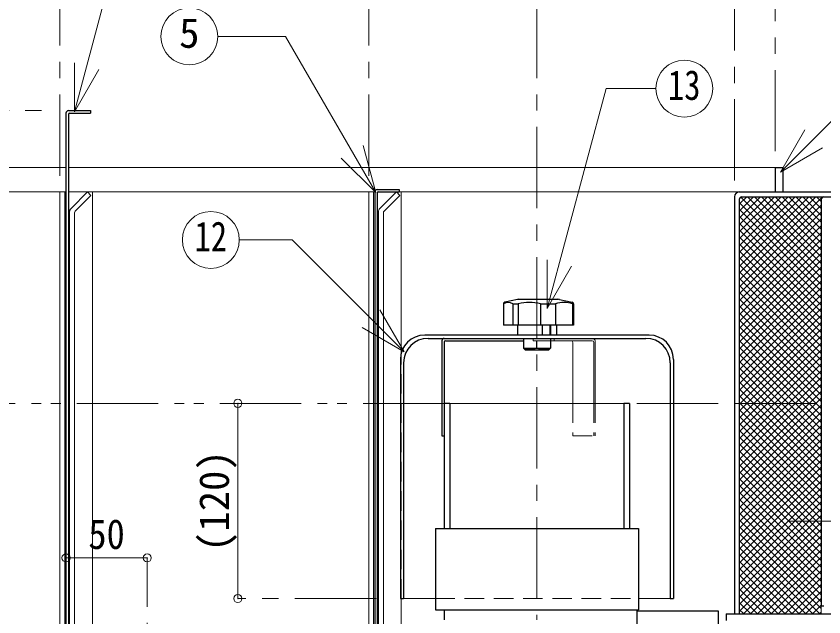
# Model space of a CAD drawing. Units: millimetres at full size, sheet at 1:10; details may follow other scales. Extents: x -2114 to 1936, y -1399 to 1411.
# Drawn here: x -1115.8 to -618.9, y -614.9 to -245.5 of the extents above; entities that cross this region are included whole.
import ezdxf
from ezdxf.enums import TextEntityAlignment as Align

# ---------------------------------------------------------------- set-up
doc = ezdxf.new("R2010")
doc.units = ezdxf.units.MM
doc.header["$LTSCALE"] = 10
doc.header["$PDMODE"] = 32
doc.header["$PDSIZE"] = 5
for name, pattern in [('CHAIN1', [8, 5, -1, 1, -1]), ('DASHED1', [1.8, 1.2, -0.6]), ('DOUBLE_CHAIN1', [8.8, 5, -1, 0.6, -0.6, 0.6, -1])]:
    doc.linetypes.add(name, pattern=pattern)
doc.layers.add('0-0_ﾚｲﾔ1', color=4, linetype='Continuous', lineweight=9)
doc.styles.add('ＭＳ ゴシック', font='')
doc.styles.get('ＭＳ ゴシック').set_extended_font_data('MS Gothic')

msp = doc.modelspace()

# ---------------------------------------------------------------- linework, layer by layer
at = {"layer": '0-0_ﾚｲﾔ1', "linetype": 'CHAIN1'}
for p, q in [((-648.92, -328.64), (-648.92, -3.64)), ((-673.92, -346.64), (-673.92, -53.64)), ((-1088.92, -343.64), (-1088.92, -103.64)), ((-898.92, -343.64), (-898.92, -103.64)), ((-795.42, -153.64), (-795.42, -616.64)), ((-1250.17, -303.64), (-1093.67, -303.64)), ((-673.92, -483.64), (181.08, -483.64)), ((-640.52, -556.14), (-597.32, -556.14)), ((-1035.17, -688.64), (-1035.17, -578.64)), ((-894.42, -603.64), (-979.42, -603.64))]:
    msp.add_line(p, q, dxfattribs=at)
at = {"layer": '0-0_ﾚｲﾔ1', "color": 7, "lineweight": 18}
for p, q in [((-1079.9, -304.29), (-1047.77, -184.37)), ((-645.68, -341.41), (-565.34, -261.07)), ((-1079.9, -304.29), (-1079.9, -274.29)), ((-1079.9, -304.29), (-1064.9, -278.31)), ((-789.16, -425.28), (-752.92, -290.05)), ((-722.28, -290.05), (-752.92, -290.05)), ((-645.68, -341.41), (-630.68, -315.43)), ((-894.64, -354), (-902.4, -325.02)), ((-645.68, -341.41), (-619.7, -326.41)), ((-894.64, -354), (-915.85, -332.78)), ((-1088.92, -353.64), (-1085.92, -353.64)), ((-1088.92, -803.64), (-1088.92, -353.64)), ((-1085.92, -803.64), (-1085.92, -353.64)), ((-1082.04, -363.76), (-1071.92, -353.64)), ((-1079.48, -365.44), (-1069.8, -355.76)), ((-1071.92, -353.64), (-1069.8, -355.76)), ((-898.92, -353.64), (-895.92, -353.64)), ((-898.92, -753.64), (-898.92, -353.64)), ((-895.92, -753.64), (-895.92, -353.64)), ((-892.04, -363.76), (-881.92, -353.64)), ((-889.48, -365.44), (-879.8, -355.76)), ((-881.92, -353.64), (-879.8, -355.76)), ((-1082.92, -365.88), (-1082.92, -703.64)), ((-1079.92, -366.5), (-1079.92, -703.64)), ((-892.92, -365.88), (-892.92, -753.64)), ((-889.92, -366.5), (-889.92, -753.64)), ((-789.16, -425.28), (-789.16, -395.28)), ((-789.16, -425.28), (-774.16, -399.3)), ((-877.05, -452), (-892.05, -426.02)), ((-877.05, -452), (-903.03, -437)), ((-741.92, -483.64), (-848.92, -483.64)), ((-620.52, -608.14), (-620.52, -613.14))]:
    msp.add_line(p, q, dxfattribs=at)
at = {"layer": '0-0_ﾚｲﾔ1', "color": 5, "lineweight": 25}
for p, q in [((-1085.17, -305.14), (-1085.17, -703.64)), ((-1083.67, -303.64), (-1070.17, -303.64)), ((-1083.67, -305.89), (-1083.67, -703.64)), ((-1082.92, -305.14), (-1070.17, -305.14)), ((-1070.17, -303.64), (-1070.17, -305.14)), ((-648.92, -338.64), (-643.92, -338.64)), ((-648.92, -338.64), (-648.92, -353.64)), ((-643.92, -353.64), (-643.92, -338.64)), ((-893.67, -352.14), (-880.17, -352.14)), ((-880.17, -352.14), (-880.17, -353.64)), ((-895.17, -353.64), (-895.17, -753.64)), ((-893.67, -354.39), (-893.67, -753.64)), ((-892.92, -353.64), (-880.17, -353.64)), ((-673.92, -356.64), (-673.92, -613.14)), ((-670.92, -353.64), (-538.92, -353.64)), ((-669.42, -356.64), (-538.92, -356.64)), ((-670.92, -358.14), (-670.92, -613.14)), ((-620.52, -358.24), (-620.52, -608.14)), ((-807.35, -419.73), (-815.26, -421.46)), ((-806.49, -419.64), (-782.48, -419.64)), ((-781.62, -419.73), (-773.71, -421.46)), ((-816.04, -422.44), (-816.04, -435.64)), ((-810.35, -422.44), (-810.35, -435.64)), ((-793.23, -422.44), (-793.23, -435.64)), ((-773.45, -422.44), (-773.45, -435.64)), ((-772.92, -435.64), (-816.04, -435.64)), ((-807.42, -435.64), (-807.42, -441.64)), ((-792.21, -435.64), (-792.21, -441.64)), ((-787.53, -435.64), (-787.53, -441.64)), ((-787.01, -435.64), (-787.01, -441.64)), ((-783.42, -435.64), (-783.42, -441.64)), ((-726.42, -441.64), (-864.42, -441.64)), ((-862.42, -443.64), (-728.42, -443.64)), ((-853.92, -445.14), (-853.92, -503.64)), ((-852.42, -445.89), (-852.42, -560.64)), ((-851.67, -445.14), (-803.67, -445.14)), ((-803.67, -443.64), (-803.67, -449.64)), ((-795.42, -449.64), (-795.42, -445.14)), ((-787.17, -443.64), (-787.17, -449.64)), ((-803.67, -449.64), (-787.17, -449.64)), ((-787.17, -449.64), (-788.17, -450.64)), ((-879.42, -456.64), (-879.42, -603.64)), ((-711.42, -456.64), (-711.42, -603.64)), ((-877.42, -458.64), (-877.42, -603.64)), ((-713.42, -458.64), (-713.42, -603.64)), ((-848.92, -483.64), (-852.42, -483.64)), ((-848.92, -483.64), (-848.92, -560.64)), ((-741.92, -483.64), (-741.92, -560.64)), ((-738.42, -483.64), (-741.92, -483.64)), ((-738.42, -483.64), (-738.42, -560.64)), ((-853.92, -503.64), (-852.42, -503.64)), ((-857.92, -560.64), (-857.92, -610.64)), ((-857.92, -560.64), (-732.92, -560.64)), ((-732.92, -560.64), (-732.92, -610.64)), ((-879.42, -603.64), (-877.42, -603.64)), ((-713.42, -603.64), (-711.42, -603.64)), ((-857.92, -610.64), (-732.92, -610.64)), ((-852.42, -610.64), (-852.42, -616.64)), ((-733.92, -611.14), (-683.92, -611.14)), ((-683.92, -611.14), (-683.92, -736.14)), ((-620.52, -608.14), (-618.92, -608.14)), ((-678.92, -613.14), (-594.92, -613.14)), ((-678.92, -613.14), (-678.92, -617.04))]:
    msp.add_line(p, q, dxfattribs=at)
at = {"layer": '0-0_ﾚｲﾔ1'}
for p, q in [((-1273.67, -338.64), (-1085.17, -338.64)), ((-1083.67, -338.64), (-648.92, -338.64)), ((-1273.67, -353.64), (-1088.92, -353.64)), ((-1085.92, -353.64), (-1085.17, -353.64)), ((-1083.67, -353.64), (-898.92, -353.64)), ((-1068.92, -703.64), (-1068.92, -353.64)), ((-895.92, -353.64), (-895.17, -353.64)), ((-670.92, -353.64), (-880.17, -353.64)), ((-878.92, -452.8), (-878.92, -353.64)), ((-670.92, -407.88), (-619.68, -356.64)), ((-670.92, -403.64), (-623.92, -356.64)), ((-670.92, -399.39), (-628.17, -356.64)), ((-670.92, -395.15), (-632.41, -356.64)), ((-670.92, -390.91), (-636.65, -356.64)), ((-670.92, -386.66), (-640.89, -356.64)), ((-670.92, -382.42), (-645.14, -356.64)), ((-670.92, -378.18), (-649.38, -356.64)), ((-670.92, -373.94), (-653.62, -356.64)), ((-670.92, -369.69), (-657.86, -356.64)), ((-670.92, -365.45), (-662.11, -356.64)), ((-670.92, -361.21), (-666.35, -356.64)), ((-669.98, -356.74), (-620.52, -406.2)), ((-665.84, -356.64), (-620.52, -401.95)), ((-661.6, -356.64), (-620.52, -397.71)), ((-657.35, -356.64), (-620.52, -393.47)), ((-653.11, -356.64), (-620.52, -389.23)), ((-648.87, -356.64), (-620.52, -384.98)), ((-644.63, -356.64), (-620.52, -380.74)), ((-640.38, -356.64), (-620.52, -376.5)), ((-636.14, -356.64), (-620.52, -372.26)), ((-631.9, -356.64), (-620.52, -368.01)), ((-627.66, -356.64), (-620.52, -363.77)), ((-623.41, -356.64), (-620.52, -359.53)), ((-619.17, -356.64), (-619.15, -356.65)), ((-670.92, -360.04), (-620.52, -410.44)), ((-670.92, -412.12), (-620.52, -361.72)), ((-670.92, -364.28), (-620.52, -414.68)), ((-670.92, -416.36), (-620.52, -365.96)), ((-670.92, -368.53), (-620.52, -418.93)), ((-670.92, -420.61), (-620.52, -370.21)), ((-670.92, -372.77), (-620.52, -423.17)), ((-670.92, -424.85), (-620.52, -374.45)), ((-670.92, -377.01), (-620.52, -427.41)), ((-670.92, -429.09), (-620.52, -378.69)), ((-670.92, -381.25), (-620.52, -431.65)), ((-670.92, -433.33), (-620.52, -382.93)), ((-670.92, -385.5), (-620.52, -435.9)), ((-670.92, -437.58), (-620.52, -387.18)), ((-670.92, -389.74), (-620.52, -440.14)), ((-670.92, -441.82), (-620.52, -391.42)), ((-670.92, -393.98), (-620.52, -444.38)), ((-670.92, -446.06), (-620.52, -395.66)), ((-670.92, -398.22), (-620.52, -448.62)), ((-670.92, -450.3), (-620.52, -399.9)), ((-670.92, -402.47), (-620.52, -452.87)), ((-670.92, -454.55), (-620.52, -404.15)), ((-670.92, -406.71), (-620.52, -457.11)), ((-670.92, -458.79), (-620.52, -408.39)), ((-670.92, -410.95), (-620.52, -461.35)), ((-670.92, -463.03), (-620.52, -412.63)), ((-670.92, -415.19), (-620.52, -465.59)), ((-670.92, -467.28), (-620.52, -416.88)), ((-670.92, -419.44), (-620.52, -469.84)), ((-670.92, -471.52), (-620.52, -421.12)), ((-670.92, -423.68), (-620.52, -474.08)), ((-670.92, -475.76), (-620.52, -425.36)), ((-670.92, -427.92), (-620.52, -478.32)), ((-670.92, -480), (-620.52, -429.6)), ((-670.92, -432.16), (-620.52, -482.56)), ((-670.92, -484.25), (-620.52, -433.85)), ((-670.92, -436.41), (-620.52, -486.81)), ((-670.92, -488.49), (-620.52, -438.09)), ((-670.92, -440.65), (-620.52, -491.05)), ((-784.8, -445.14), (-761.43, -445.14)), ((-773.42, -446.14), (-773.42, -483.64)), ((-760.43, -446.14), (-760.43, -483.64)), ((-759.68, -445.14), (-759.68, -483.64)), ((-670.92, -492.73), (-620.52, -442.33)), ((-670.92, -444.89), (-620.52, -495.29)), ((-670.92, -496.97), (-620.52, -446.57)), ((-670.92, -449.14), (-620.52, -499.54)), ((-670.92, -501.22), (-620.52, -450.82)), ((-670.92, -453.38), (-620.52, -503.78)), ((-670.92, -505.46), (-620.52, -455.06)), ((-670.92, -457.62), (-620.52, -508.02)), ((-670.92, -509.7), (-620.52, -459.3)), ((-670.92, -461.86), (-620.52, -512.26)), ((-670.92, -513.94), (-620.52, -463.54)), ((-670.92, -466.11), (-620.52, -516.51)), ((-670.92, -518.19), (-620.52, -467.79)), ((-670.92, -470.35), (-620.52, -520.75)), ((-670.92, -522.43), (-620.52, -472.03)), ((-670.92, -474.59), (-620.52, -524.99)), ((-670.92, -526.67), (-620.52, -476.27)), ((-670.92, -478.83), (-620.52, -529.23)), ((-670.92, -530.91), (-620.52, -480.51)), ((-979.42, -603.64), (-979.42, -483.64)), ((-670.92, -483.08), (-620.52, -533.48)), ((-670.92, -535.16), (-620.52, -484.76)), ((-670.92, -487.32), (-620.52, -537.72)), ((-670.92, -539.4), (-620.52, -489)), ((-670.92, -491.56), (-620.52, -541.96)), ((-670.92, -543.64), (-620.52, -493.24)), ((-670.92, -495.8), (-620.52, -546.2)), ((-670.92, -547.89), (-620.52, -497.49)), ((-670.92, -500.05), (-620.52, -550.45)), ((-670.92, -552.13), (-620.52, -501.73)), ((-670.92, -504.29), (-620.52, -554.69)), ((-670.92, -556.37), (-620.52, -505.97)), ((-670.92, -508.53), (-620.52, -558.93)), ((-670.92, -560.61), (-620.52, -510.21)), ((-670.92, -512.77), (-620.52, -563.17)), ((-670.92, -564.86), (-620.52, -514.46)), ((-670.92, -517.02), (-620.52, -567.42)), ((-670.92, -569.1), (-620.52, -518.7)), ((-670.92, -521.26), (-620.52, -571.66)), ((-670.92, -573.34), (-620.52, -522.94)), ((-670.92, -525.5), (-620.52, -575.9)), ((-670.92, -577.58), (-620.52, -527.18)), ((-670.92, -529.75), (-620.52, -580.15)), ((-670.92, -581.83), (-620.52, -531.43)), ((-670.92, -533.99), (-620.52, -584.39)), ((-670.92, -586.07), (-620.52, -535.67)), ((-670.92, -538.23), (-620.52, -588.63)), ((-670.92, -590.31), (-620.52, -539.91)), ((-670.92, -542.47), (-620.52, -592.87)), ((-670.92, -594.55), (-620.52, -544.15)), ((-670.92, -546.72), (-620.52, -597.12)), ((-670.92, -598.8), (-620.52, -548.4)), ((-670.92, -550.96), (-620.52, -601.36)), ((-670.92, -603.04), (-620.52, -552.64)), ((-670.92, -555.2), (-620.52, -605.6)), ((-670.92, -607.28), (-620.52, -556.88)), ((-670.92, -559.44), (-620.52, -609.84)), ((-670.92, -611.52), (-620.52, -561.12)), ((-670.92, -563.69), (-621.47, -613.14)), ((-668.29, -613.14), (-620.52, -565.37)), ((-670.92, -567.93), (-625.71, -613.14)), ((-664.05, -613.14), (-620.52, -569.61)), ((-670.92, -572.17), (-629.96, -613.14)), ((-659.81, -613.14), (-620.52, -573.85)), ((-1035.17, -578.64), (-1085.17, -578.64)), ((-670.92, -576.41), (-634.2, -613.14)), ((-670.92, -580.66), (-638.44, -613.14)), ((-655.56, -613.14), (-620.52, -578.1)), ((-670.92, -584.9), (-642.69, -613.14)), ((-651.32, -613.14), (-620.52, -582.34)), ((-670.92, -589.14), (-646.93, -613.14)), ((-647.08, -613.14), (-620.52, -586.58)), ((-642.83, -613.14), (-620.52, -590.82)), ((-670.92, -593.39), (-651.17, -613.14)), ((-638.59, -613.14), (-620.52, -595.07)), ((-670.92, -597.63), (-655.41, -613.14)), ((-634.35, -613.14), (-620.52, -599.31)), ((-878.92, -753.64), (-878.92, -603.64)), ((-877.42, -603.64), (-857.92, -603.64)), ((-713.42, -603.64), (-732.92, -603.64)), ((-670.92, -601.87), (-659.66, -613.14)), ((-670.92, -606.11), (-663.9, -613.14)), ((-630.11, -613.14), (-620.52, -603.55)), ((-670.92, -610.36), (-668.14, -613.14)), ((-625.86, -613.14), (-620.52, -607.79)), ((-621.62, -613.14), (-620.52, -612.04))]:
    msp.add_line(p, q, dxfattribs=at)
at = {"layer": '0-0_ﾚｲﾔ1', "linetype": 'DASHED1'}
for p, q in [((-797.79, -443.64), (-797.79, -445.14)), ((-797.79, -445.14), (-787.17, -445.14)), ((-878.92, -603.64), (-878.92, -452.8)), ((-773.42, -483.64), (-773.42, -503.64)), ((-760.43, -483.64), (-760.43, -503.64)), ((-759.68, -483.64), (-759.68, -503.64)), ((-773.42, -503.64), (-759.68, -503.64)), ((-857.92, -603.64), (-732.92, -603.64))]:
    msp.add_line(p, q, dxfattribs=at)
at = {"layer": '0-0_ﾚｲﾔ1', "linetype": 'DOUBLE_CHAIN1'}
for p, q in [((-852.42, -483.64), (-1463.92, -483.64)), ((-683.92, -483.64), (-738.42, -483.64))]:
    msp.add_line(p, q, dxfattribs=at)
at = {"layer": '0-0_ﾚｲﾔ1', "color": 7, "lineweight": 18}
for points in [[(-894.64, -354), (-950.06, -258), (-991.79, -258)], [(-877.05, -452), (-945.95, -383.1), (-978.54, -383.1)], [(-787.17, -445.14), (-784.8, -445.14), (-784.8, -443.64)]]:
    msp.add_lwpolyline(points, dxfattribs=at)
at = {"layer": '0-0_ﾚｲﾔ1', "color": 5, "lineweight": 25}
for points in [[(-810.35, -422.44), (-806.92, -422.44), (-806.92, -435.64)], [(-793.23, -422.44), (-784.03, -422.44), (-784.03, -435.64)], [(-773.45, -422.44), (-772.92, -422.44), (-772.92, -435.64)], [(-803.67, -449.64), (-802.67, -450.64), (-788.17, -450.64)], [(-733.92, -611.14), (-733.92, -736.14), (-683.92, -736.14)]]:
    msp.add_lwpolyline(points, dxfattribs=at)
at = {"layer": '0-0_ﾚｲﾔ1', "color": 7, "lineweight": 18}
for centre in [(-1009.29, -258), (-704.78, -290.05), (-996.04, -383.1)]:
    msp.add_circle(centre, 17.5, dxfattribs=at)
at = {"layer": '0-0_ﾚｲﾔ1', "color": 5, "lineweight": 25}
for centre, radius, start, end in [((-1083.67, -305.14), 1.5, 90, 180), ((-1082.92, -305.89), 0.75, 90, 180), ((-893.67, -353.64), 1.5, 90, 180), ((-892.92, -354.39), 0.75, 90, 180), ((-670.92, -356.64), 3, 90, 180), ((-669.42, -358.14), 1.5, 90, 180), ((-618.92, -358.24), 1.6, 90, 180), ((-815.04, -422.44), 1, 102.367, 180), ((-813.2, -427.07), 5.43, 58.419, 121.581), ((-806.49, -423.64), 4, 90, 102.367), ((-800.08, -451.15), 29.51, 76.5907, 103.4093), ((-778.74, -439.43), 17.8, 72.7058, 107.2942), ((-782.48, -423.64), 4, 77.633, 90), ((-773.92, -422.44), 1, 0, 77.633), ((-864.42, -456.64), 15, 90, 180), ((-726.42, -456.64), 15, 0, 90), ((-862.42, -458.64), 15, 90, 180), ((-852.42, -445.14), 1.5, 90, 180), ((-851.67, -445.89), 0.75, 90, 180), ((-728.42, -458.64), 15, 0, 90), ((-799.55, -438.67), 11.72, 249.3903, 290.6097), ((-791.3, -438.67), 11.72, 249.3903, 290.6097)]:
    msp.add_arc(centre, radius, start, end, dxfattribs=at)
at = {"layer": '0-0_ﾚｲﾔ1', "color": 7, "lineweight": 18}
for centre, radius in [((-1079.92, -365.88), 3), ((-1078.42, -366.5), 1.5), ((-889.92, -365.88), 3), ((-888.42, -366.5), 1.5)]:
    msp.add_arc(centre, radius, 135, 180, dxfattribs=at)
at = {"layer": '0-0_ﾚｲﾔ1'}
for centre, radius in [((-774.42, -446.14), 1), ((-761.43, -446.14), 1), ((-761.18, -445.14), 1.5)]:
    msp.add_arc(centre, radius, 0, 90, dxfattribs=at)
at = {"layer": '0-0_ﾚｲﾔ1', "color": 1}
for p in [(-979.42, -483.64), (-1085.17, -578.64), (-1035.17, -578.64), (-979.42, -603.64)]:
    msp.add_point(p, dxfattribs=at)

# ---------------------------------------------------------------- texts
at = {"layer": '0-0_ﾚｲﾔ1', "color": 7, "style": 'ＭＳ ゴシック'}
msp.add_text('5', height=18.33, dxfattribs=at).set_placement((-1015.54, -270.5), align=Align.BOTTOM_LEFT)
for s, width, p in [('13', 0.8, (-714.78, -302.55)), ('12', 0.8, (-1006.04, -395.6)), ('50', 0.9, (-1071.42, -578.64))]:
    msp.add_text(s, height=18.33, dxfattribs=dict(at, width=width)).set_placement(p, align=Align.BOTTOM_LEFT)
msp.add_text('(120)', height=18.33, rotation=90, dxfattribs=at).set_placement((-979.42, -574.89), align=Align.BOTTOM_LEFT)

doc.saveas('drawing.dxf')
